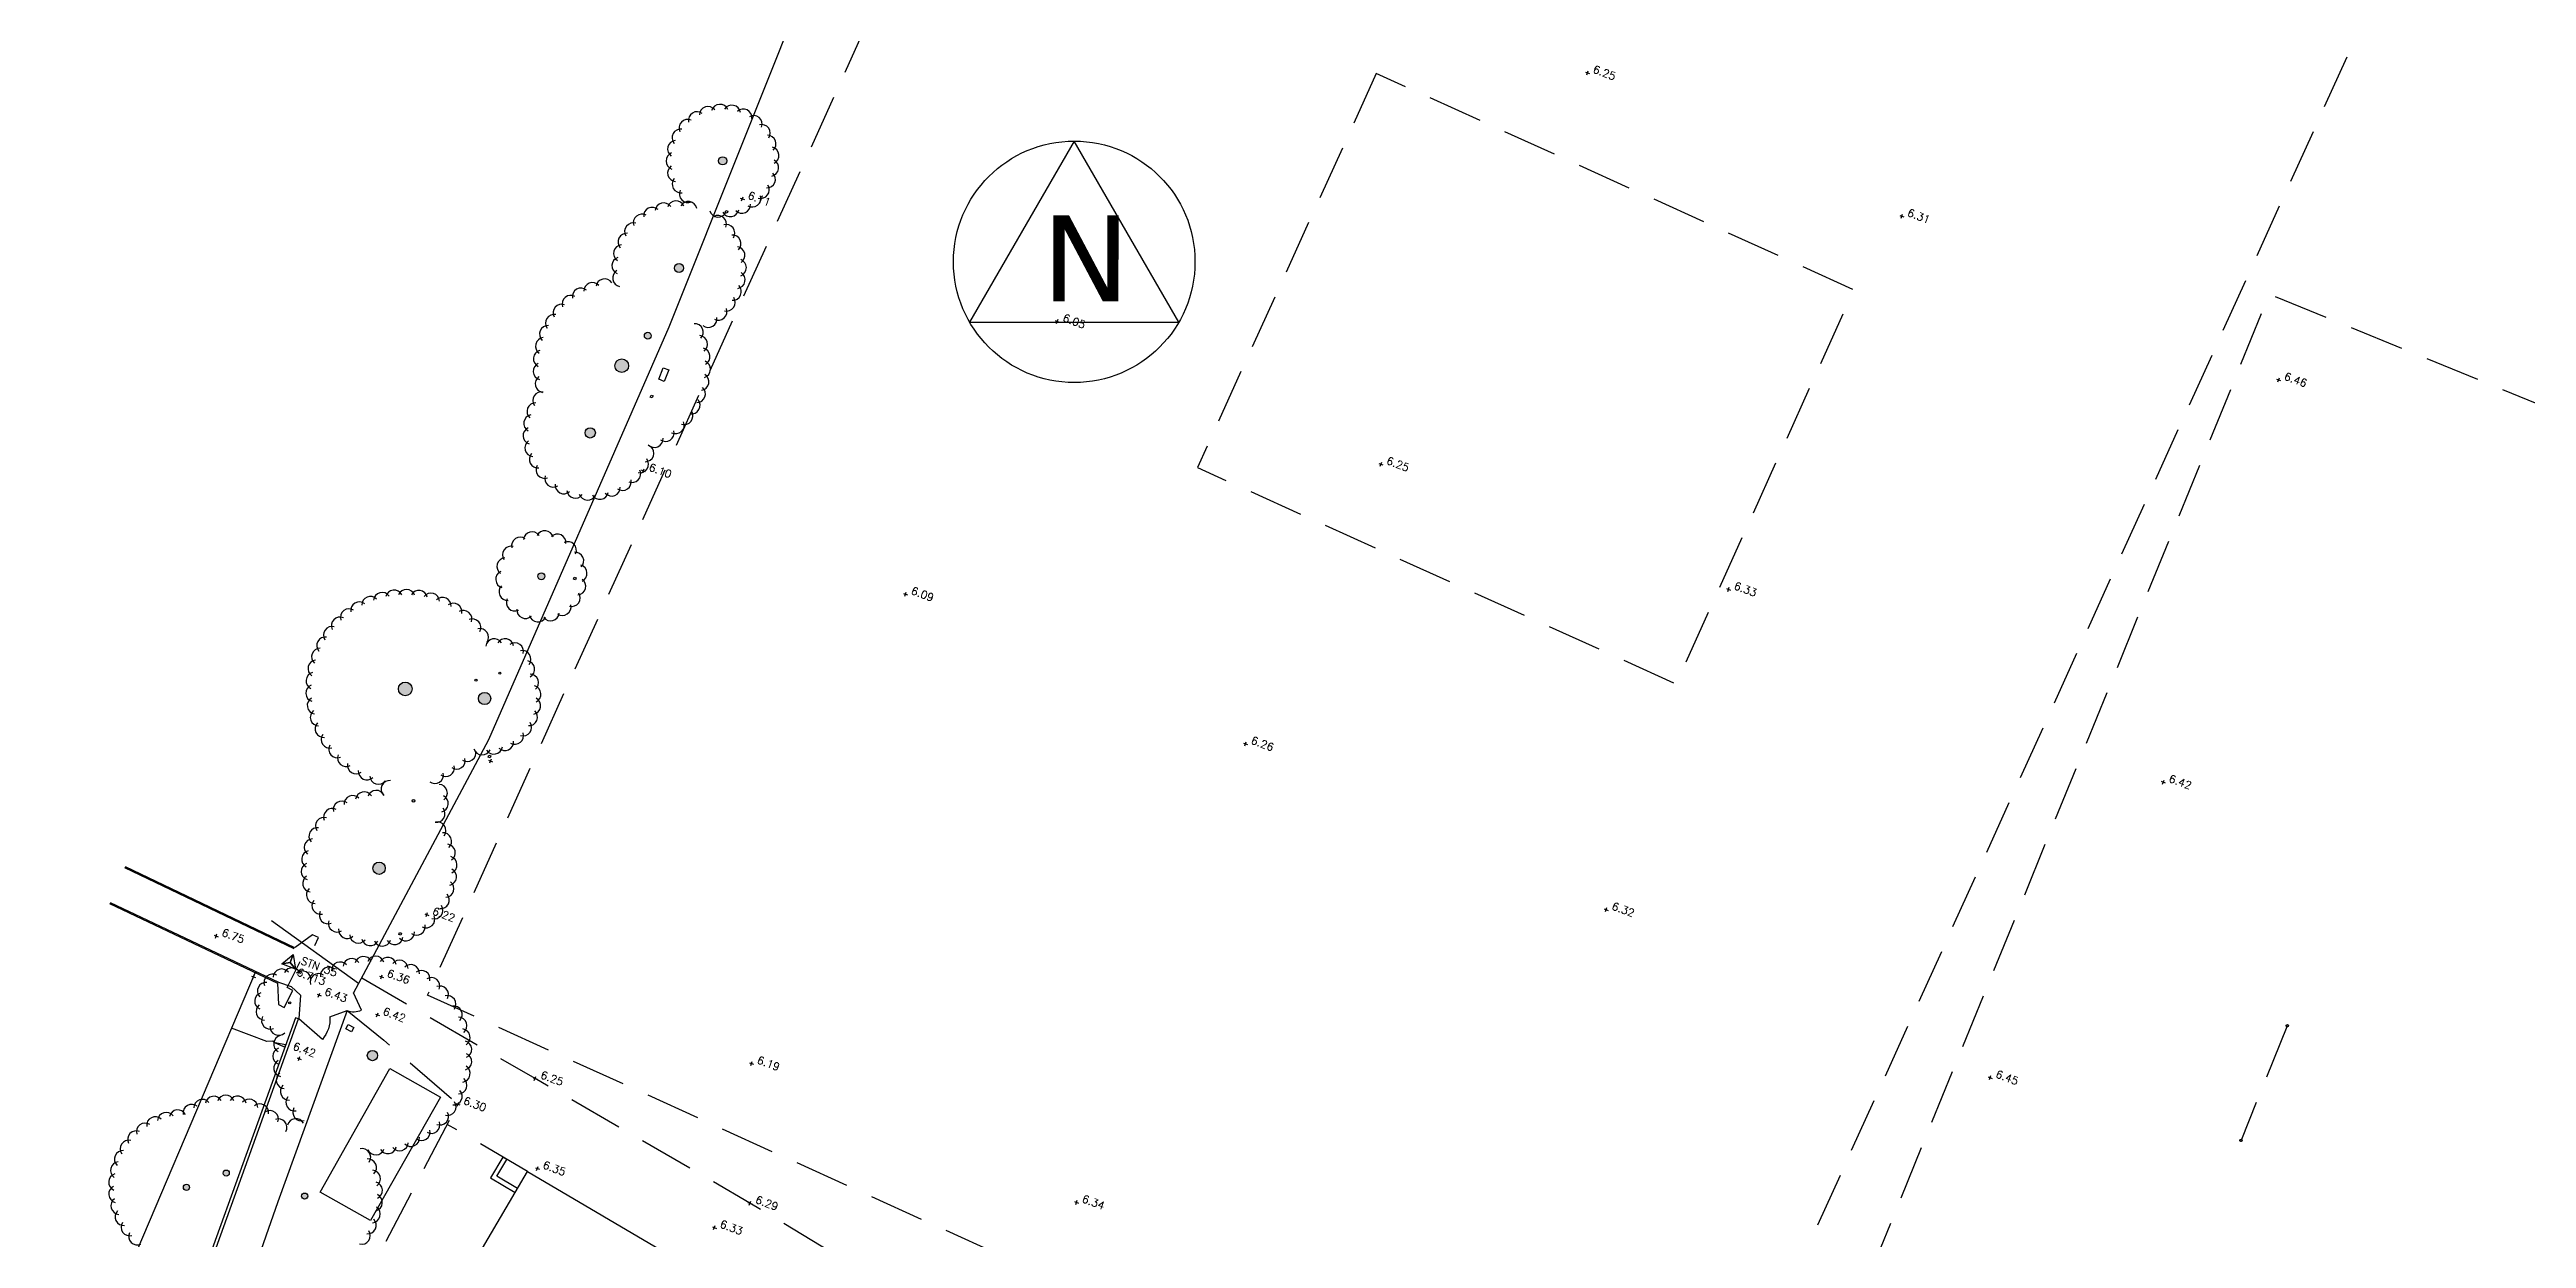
# Model space of a CAD drawing. Header units: millimetres. Extents: x 521005098 to 522149999836, y 174611071 to 175300000107.
# Drawn here: x 521111112 to 521226380, y 174923149 to 174978492 of the extents above; entities that cross this region are included whole.
import ezdxf

# ---------------------------------------------------------------- set-up
doc = ezdxf.new("R2010")
doc.units = ezdxf.units.MM
doc.header["$LTSCALE"] = 200
doc.linetypes.add('survey-A$0$DASHED', pattern=[19.05, 12.7, -6.35])
for name, color, linetype in [('0-35TEXT', 3, 'Continuous'), ('GT0-35', 3, 'Continuous'), ('survey-A$0$BOUNDARY', 8, 'Continuous'), ('survey-A$0$BUILDING', 8, 'Continuous'), ('survey-A$0$CONTROL', 8, 'Continuous'), ('survey-A$0$DETAIL', 8, 'Continuous'), ('survey-A$0$LEVEL', 8, 'Continuous'), ('survey-A$0$ROAD', 8, 'Continuous'), ('survey-A$0$SERVICE', 8, 'Continuous'), ('survey-A$0$SPORTS_PITCH', 8, 'survey-A$0$DASHED'), ('survey-A$0$VEGETATION', 8, 'Continuous')]:
    doc.layers.add(name, color=color, linetype=linetype)
doc.styles.add('survey-A$0$ROMANS', font='Romans.shx')
doc.styles.add('TITLE', font='verdana.ttf')

# ---------------------------------------------------------------- blocks, each defined once
blk = doc.blocks.new('north')
at = {"layer": 'GT0-35', "color": 6}
blk.add_lwpolyline([(6031, 2264), (3594, 6478), (1163, 2261)], close=True, dxfattribs=at)
blk.add_circle((3596, 3667), 2810, dxfattribs=at)
at = {"layer": 'GT0-35', "insert": (2843, 4746), "char_height": 2000, "width": 2565.2, "attachment_point": 1, "style": 'TITLE'}
blk.add_mtext('N', dxfattribs=at)
blk = doc.blocks.new('survey-A')
at = {"layer": 'survey-A$0$VEGETATION', "linetype": 'Continuous'}
h = blk.add_hatch(color=256, dxfattribs=at)
edge = h.paths.add_edge_path()
edge.add_arc((521142434, 174973313), 191, -20.42304, 339.57696)
edge = h.paths.add_edge_path()
edge.add_arc((521140408, 174968320), 207, -20.42304, 339.57696)
edge = h.paths.add_edge_path()
edge.add_arc((521138953, 174965170), 159, -20.42304, 339.57696)
edge = h.paths.add_edge_path()
edge.add_arc((521137744, 174963776), 318, -20.42304, 339.57696)
edge = h.paths.add_edge_path()
edge.add_arc((521136275, 174960648), 239, -20.42304, 339.57696)
edge = h.paths.add_edge_path()
edge.add_arc((521133999, 174953971), 159, -20.42304, 339.57696)
edge = h.paths.add_edge_path()
edge.add_arc((521131361, 174948284), 286, -20.42304, 339.57696)
edge = h.paths.add_edge_path()
edge.add_arc((521132068, 174949463), 47.7, -20.42304, 339.57696)
edge = h.paths.add_edge_path()
edge.add_arc((521130957, 174949136), 47.7, -20.42304, 339.57696)
edge = h.paths.add_edge_path()
edge.add_arc((521127665, 174948732), 318, -20.42304, 339.57696)
edge = h.paths.add_edge_path()
edge.add_arc((521126446, 174940381), 286, -20.42304, 339.57696)
edge = h.paths.add_edge_path()
edge.add_arc((521128048, 174943526), 63.7, -20.42304, 339.57696)
edge = h.paths.add_edge_path()
edge.add_arc((521126138, 174931664), 239, -20.42304, 339.57696)
edge = h.paths.add_edge_path()
edge.add_arc((521122983, 174925120), 143, -20.42304, 339.57696)
edge = h.paths.add_edge_path()
edge.add_arc((521119332, 174926190), 143, -20.42304, 339.57696)
edge = h.paths.add_edge_path()
edge.add_arc((521117485, 174925529), 143, -20.42304, 339.57696)
edge = h.paths.add_edge_path()
edge.add_arc((521122289, 174934121), 47.7, -20.42304, 339.57696)
at = {"layer": 'survey-A$0$BOUNDARY', "linetype": 'Continuous', "flags": 128}
for points in [[(521188668, 175086838), (521182683, 175071510), (521176929, 175056925), (521171422, 175043101), (521165455, 175028546), (521158935, 175012150), (521152704, 174997003), (521146889, 174982975), (521139935, 174965562), (521131537, 174946365), (521125713, 174935424), (521125260, 174934578)], [(521125491, 174935011), (521121445, 174937928)], [(521121761, 174935072), (521122353, 174934878), (521122797, 174934480), (521122707, 174933366)], [(521124156, 174933472), (521124956, 174933755), (521121730, 174924848), (521118154, 174914605), (521124759, 174911007), (521130060, 174908288), (521152886, 174895868), (521160446, 174891701), (521175713, 174883706), (521185686, 174878410), (521201037, 174870253), (521195387, 174855904), (521185248, 174829239), (521181510, 174819440), (521179455, 174813011), (521176918, 174779064), (521175353, 174768777), (521174667, 174765727), (521173143, 174759690), (521166026, 174753420), (521158802, 174747876), (521150155, 174745379), (521149872, 174750371)]]:
    blk.add_lwpolyline(points, dxfattribs=at)
for points in [[(521124956, 174933755, 0.1989124), (521125627, 174933782), (521125260, 174934578)], [(521124156, 174933472, -0.1989124), (521123807, 174932416), (521122707, 174933366)]]:
    blk.add_lwpolyline(points, format="xyb", dxfattribs=at)
at = {"layer": 'survey-A$0$BUILDING', "linetype": 'Continuous', "flags": 128}
for points in [[(521126051, 174923982), (521123701, 174925312), (521126951, 174931056), (521129301, 174929727)], [(521137921, 174909966), (521137687, 174909567), (521127174, 174915754), (521133355, 174926267), (521143875, 174920073), (521141511, 174916057), (521142828, 174915291), (521145192, 174919307), (521155702, 174913107), (521149516, 174902599), (521139002, 174908796), (521139235, 174909193)]]:
    blk.add_lwpolyline(points, close=True, dxfattribs=at)
blk.add_lwpolyline([(521132890, 174925476), (521131925, 174926043), (521132387, 174926827), (521132387, 174926827), (521132206, 174926934), (521131638, 174925968), (521132783, 174925295)], dxfattribs=at)
at = {"layer": 'survey-A$0$CONTROL', "linetype": 'Continuous', "flags": 128}
blk.add_lwpolyline([(521122309, 174936000), (521122449, 174936375), (521122564, 174935691), (521122309, 174936000), (521121915, 174935933), (521122449, 174936375), (521122309, 174936000), (521122564, 174935691), (521121915, 174935933), (521122309, 174936000)], dxfattribs=at)
at = {"layer": 'survey-A$0$DETAIL', "linetype": 'Continuous', "flags": 128}
for points in [[(521142647, 174970875), (521142554, 174970910), (521142588, 174971003), (521142682, 174970968)], [(521139161, 174962281), (521139067, 174962316), (521139102, 174962410), (521139196, 174962375)], [(521135583, 174953809), (521135489, 174953844), (521135524, 174953937), (521135617, 174953902)], [(521131610, 174945519), (521131517, 174945553), (521131552, 174945647), (521131645, 174945612)], [(521127455, 174937260), (521127362, 174937295), (521127397, 174937388), (521127490, 174937353)]]:
    blk.add_lwpolyline(points, close=True, dxfattribs=at)
for points in [[(521122501, 174936631), (521114619, 174940406)], [(521122522, 174936676), (521114640, 174940451)], [(521113906, 174938749), (521121713, 174935039), (521121770, 174934041), (521122038, 174933906)], [(521113928, 174938794), (521121761, 174935072)], [(521120688, 174935526), (521113276, 174918128), (521111112, 174913877)]]:
    blk.add_lwpolyline(points, dxfattribs=at)
at = {"layer": 'survey-A$0$DETAIL', "linetype": 'survey-A$0$DASHED', "flags": 128}
blk.add_lwpolyline([(521122038, 174933906), (521122433, 174934690), (521122165, 174934824), (521122986, 174936454), (521123254, 174936319), (521123629, 174937156), (521123355, 174937278), (521122544, 174936692)], dxfattribs=at)
at = {"layer": 'survey-A$0$DETAIL', "flags": 128}
blk.add_lwpolyline([(521121606, 174932253), (521121599, 174932255), (521121496, 174932339), (521121231, 174932315), (521119587, 174932943)], dxfattribs=at)
blk.add_lwpolyline([(521121606, 174932253), (521122070, 174932059), (521122099, 174932155)], close=True, dxfattribs=at)
at = {"layer": 'survey-A$0$LEVEL', "flags": 128}
for points in [[(521182586, 174977442), (521182774, 174977372)], [(521182645, 174977314), (521182715, 174977501)], [(521143258, 174971575), (521143446, 174971505)], [(521143317, 174971446), (521143387, 174971634)], [(521197219, 174970771), (521197407, 174970701)], [(521197278, 174970642), (521197348, 174970830)], [(521157915, 174965875), (521158102, 174965806)], [(521157973, 174965747), (521158043, 174965934)], [(521214753, 174963153), (521214940, 174963083)], [(521214812, 174963024), (521214882, 174963211)], [(521138650, 174958922), (521138837, 174958852)], [(521138709, 174958793), (521138778, 174958980)], [(521172978, 174959224), (521173165, 174959155)], [(521173037, 174959096), (521173107, 174959283)], [(521150855, 174953172), (521151042, 174953102)], [(521150913, 174953044), (521150983, 174953231)], [(521189149, 174953401), (521189336, 174953331)], [(521189208, 174953272), (521189278, 174953460)], [(521166672, 174946209), (521166860, 174946139)], [(521166731, 174946080), (521166801, 174946268)], [(521209386, 174944429), (521209574, 174944360)], [(521209445, 174944301), (521209515, 174944488)], [(521128576, 174938258), (521128763, 174938188)], [(521128635, 174938129), (521128705, 174938316)], [(521183462, 174938490), (521183649, 174938420)], [(521183520, 174938362), (521183590, 174938549)], [(521118775, 174937264), (521118963, 174937194)], [(521118834, 174937135), (521118904, 174937323)], [(521120510, 174935364), (521120698, 174935294)], [(521120569, 174935236), (521120639, 174935423)], [(521126468, 174935366), (521126656, 174935297)], [(521126527, 174935238), (521126597, 174935425)], [(521123560, 174934515), (521123748, 174934445)], [(521123619, 174934386), (521123689, 174934574)], [(521126274, 174933591), (521126462, 174933521)], [(521126333, 174933463), (521126403, 174933650)], [(521122637, 174931556), (521122824, 174931486)], [(521122695, 174931427), (521122765, 174931615)], [(521133614, 174930633), (521133801, 174930563)], [(521133672, 174930504), (521133742, 174930692)], [(521143687, 174931327), (521143874, 174931257)], [(521143745, 174931198), (521143815, 174931386)], [(521201327, 174930672), (521201514, 174930602)], [(521201385, 174930543), (521201455, 174930731)], [(521130023, 174929434), (521130211, 174929364)], [(521130082, 174929306), (521130152, 174929493)], [(521133720, 174926442), (521133908, 174926373)], [(521133779, 174926314), (521133849, 174926501)], [(521143613, 174924828), (521143800, 174924758)], [(521143672, 174924699), (521143742, 174924887)], [(521158807, 174924866), (521158995, 174924796)], [(521158866, 174924737), (521158936, 174924925)], [(521141960, 174923691), (521142147, 174923621)], [(521142018, 174923563), (521142088, 174923750)]]:
    blk.add_lwpolyline(points, dxfattribs=at)
at = {"layer": 'survey-A$0$ROAD', "linetype": 'survey-A$0$DASHED', "flags": 128}
for points in [[(521203296, 174889710), (521193339, 174895677), (521183550, 174901416), (521173868, 174907153), (521163443, 174913237), (521153906, 174918647), (521143707, 174924793), (521133707, 174930598), (521125641, 174935267)], [(521124956, 174933755), (521126671, 174932375), (521130117, 174929399), (521123367, 174916563)], [(521133355, 174926267), (521129624, 174928462)]]:
    blk.add_lwpolyline(points, dxfattribs=at)
at = {"layer": 'survey-A$0$ROAD', "linetype": 'Continuous', "flags": 128}
blk.add_lwpolyline([(521116237, 174915425), (521122702, 174933370), (521122561, 174933423), (521116096, 174915476)], dxfattribs=at)
at = {"layer": 'survey-A$0$SERVICE', "linetype": 'Continuous', "flags": 128}
for points in [[(521139926, 174963575), (521139720, 174963043), (521139459, 174963144), (521139664, 174963675)], [(521125002, 174933114), (521125275, 174932968), (521125166, 174932765), (521124893, 174932912)]]:
    blk.add_lwpolyline(points, close=True, dxfattribs=at)
at = {"layer": 'survey-A$0$SPORTS_PITCH', "linetype": 'survey-A$0$DASHED', "flags": 128}
for points in [[(521186374, 174908283), (521128707, 174934473), (521168664, 175022848), (521226317, 174996455), (521186374, 174908283)], [(521188647, 174903867), (521214424, 174967107), (521330008, 174919845), (521304045, 174856598)]]:
    blk.add_lwpolyline(points, close=True, dxfattribs=at)
for points in [[(521172856, 174977377), (521164533, 174959036), (521186812, 174948959), (521195081, 174967308), (521172856, 174977377)], [(521215231, 174933006), (521213111, 174927759)]]:
    blk.add_lwpolyline(points, dxfattribs=at)
at = {"layer": 'survey-A$0$SPORTS_PITCH', "linetype": 'survey-A$0$DASHED'}
for centre in [(521215250, 174933052), (521213093, 174927713)]:
    blk.add_circle(centre, 50, dxfattribs=at)
at = {"layer": 'survey-A$0$VEGETATION', "flags": 128}
for points in [[(521131543, 174945412), (521131731, 174945342)], [(521131602, 174945283), (521131672, 174945470)]]:
    blk.add_lwpolyline(points, dxfattribs=at)
at = {"layer": 'survey-A$0$VEGETATION', "linetype": 'Continuous'}
for centre, radius in [((521142434, 174973313), 191), ((521140408, 174968320), 207), ((521138953, 174965170), 159), ((521137744, 174963776), 318), ((521136275, 174960648), 239), ((521133999, 174953971), 159), ((521127665, 174948732), 318), ((521130957, 174949136), 47.7), ((521132068, 174949463), 47.7), ((521131361, 174948284), 286), ((521128048, 174943526), 63.7), ((521126446, 174940381), 286), ((521122289, 174934121), 47.7), ((521126138, 174931664), 239), ((521119332, 174926190), 143), ((521117485, 174925529), 143), ((521122983, 174925120), 143)]:
    blk.add_circle(centre, radius, dxfattribs=at)
for centre, start, end in [((521141243, 174975199), 52.62234, 191.89407), ((521141753, 174975437), 38.12213, 177.39386), ((521142307, 174975540), 23.62192, 162.89365), ((521142869, 174975501), 9.1217, 148.39343), ((521143402, 174975322), 354.62149, 133.89322), ((521140478, 174974386), 81.62277, 220.8945), ((521140809, 174974841), 67.12256, 206.39429), ((521143875, 174975016), 340.12128, 119.39301), ((521144255, 174974601), 325.62106, 104.8928), ((521144519, 174974104), 311.12085, 90.39258), ((521140203, 174973303), 110.6232, 249.89493), ((521140272, 174973862), 96.12298, 235.39471), ((521144641, 174972994), 282.12043, 61.39216), ((521144651, 174973556), 296.62064, 75.89237), ((521140277, 174972745), 125.12341, 264.39514), ((521140488, 174972223), 139.62362, 278.89535), ((521144209, 174971963), 253.12, 32.39173), ((521144491, 174972451), 267.62021, 46.89194), ((521139159, 174970748), 47.60665, 186.87838), ((521139694, 174970956), 35.52314, 174.79487), ((521140262, 174971047), 23.43963, 162.71136), ((521140823, 174971771), 154.12383, 293.39556), ((521140836, 174971017), 11.35612, 150.62785), ((521142230, 174971092), 195.11915, 334.39088), ((521142792, 174971112), 209.61936, 348.89109), ((521143332, 174971272), 224.11957, 3.3913), ((521143815, 174971562), 238.61979, 17.89152), ((521137965, 174969539), 83.85718, 223.12891), ((521138274, 174970023), 71.77367, 211.0454), ((521138678, 174970432), 59.69016, 198.96189), ((521142209, 174970373), 339.10811, 118.37984), ((521142599, 174969950), 327.0246, 106.29633), ((521142891, 174969456), 314.94109, 94.21282), ((521137680, 174968432), 108.0242, 247.29594), ((521137764, 174969000), 95.94069, 235.21243), ((521143074, 174968911), 302.85758, 82.12931), ((521143139, 174968340), 290.77407, 70.0458), ((521136376, 174967246), 41.87086, 181.14259), ((521136940, 174967418), 32.80822, 172.07995), ((521137717, 174967858), 120.10772, 259.37945), ((521142907, 174967220), 266.60705, 45.87878), ((521143082, 174967768), 278.69056, 57.96229), ((521134941, 174966238), 69.05876, 208.33049), ((521135364, 174966649), 59.99612, 199.26786), ((521135846, 174966988), 50.93349, 190.20522), ((521142238, 174966294), 242.44002, 21.71175), ((521142622, 174966721), 254.52353, 33.79527), ((521134314, 174965244), 87.18402, 226.45575), ((521134589, 174965766), 78.12139, 217.39312), ((521141134, 174965332), 315.02938, 94.30111), ((521141337, 174964779), 305.96674, 85.23847), ((521141773, 174965955), 230.35651, 9.62824), ((521134028, 174964104), 105.30929, 244.58102), ((521134126, 174964685), 96.24666, 235.51839), ((521141450, 174964200), 296.90411, 76.17584), ((521134022, 174963515), 114.37192, 253.64365), ((521134110, 174962932), 123.43456, 262.70629), ((521141398, 174963026), 278.77884, 58.05057), ((521141470, 174963611), 287.84148, 67.11321), ((521133734, 174961647), 88.90623, 228.17796), ((521133999, 174962157), 76.82271, 216.09445), ((521140984, 174961927), 260.65358, 39.92531), ((521141234, 174962460), 269.71621, 48.98794), ((521133547, 174960519), 113.07325, 252.34498), ((521133581, 174961093), 100.98974, 240.26147), ((521139781, 174960651), 233.46568, 12.73741), ((521140248, 174961011), 242.52831, 21.80004), ((521140652, 174961439), 251.59094, 30.86267), ((521133635, 174959951), 125.15676, 264.42849), ((521133839, 174959414), 137.24027, 276.512), ((521138583, 174959190), 258.07538, 37.34711), ((521138837, 174959705), 270.15889, 49.43062), ((521139263, 174960369), 224.40304, 3.67478), ((521134152, 174958932), 149.32378, 288.59551), ((521134558, 174958525), 161.40729, 300.67902), ((521135041, 174958213), 173.4908, 312.76253), ((521137783, 174958373), 233.90836, 13.18009), ((521138226, 174958739), 245.99187, 25.2636), ((521135578, 174958008), 185.57431, 324.84604), ((521136146, 174957921), 197.65782, 336.92955), ((521136720, 174957955), 209.74133, 349.01307), ((521137274, 174958107), 221.82485, 1.09658), ((521133564, 174955646), 34.94109, 174.21282), ((521134163, 174955694), 14.94109, 154.21282), ((521134742, 174955534), 354.94109, 134.21282), ((521132331, 174954432), 94.94109, 234.21282), ((521132589, 174954974), 74.94109, 214.21282), ((521133017, 174955396), 54.94109, 194.21282), ((521135232, 174955186), 334.94109, 114.21282), ((521135573, 174954691), 314.94109, 94.21282), ((521132275, 174953833), 114.94109, 254.21282), ((521135668, 174953511), 274.94109, 54.21282), ((521135724, 174954109), 294.94109, 74.21282), ((521125052, 174952060), 58.50423, 197.77596), ((521125528, 174952383), 50.71137, 189.9831), ((521126042, 174952639), 42.91851, 182.19024), ((521126587, 174952823), 35.12565, 174.39738), ((521127152, 174952932), 27.33279, 166.60452), ((521127726, 174952962), 19.53993, 158.81166), ((521128299, 174952915), 11.74707, 151.0188), ((521128860, 174952791), 3.95421, 143.22595), ((521129399, 174952591), 356.16136, 135.43308), ((521129907, 174952320), 348.3685, 127.64023), ((521132426, 174953252), 134.94109, 274.21282), ((521132767, 174952757), 154.94109, 294.21282), ((521134981, 174952547), 234.94109, 14.21282), ((521135410, 174952968), 254.94109, 34.21282), ((521124255, 174951235), 74.08995, 213.36168), ((521124625, 174951675), 66.29709, 205.56882), ((521130372, 174951983), 340.57564, 119.84737), ((521130788, 174951586), 332.78278, 112.05451), ((521131146, 174951136), 324.98992, 104.26165), ((521133257, 174952409), 174.94109, 314.21282), ((521133836, 174952249), 194.94109, 334.21282), ((521134435, 174952297), 214.94109, 354.21282), ((521123707, 174950227), 89.67566, 228.94739), ((521123947, 174950750), 81.88281, 221.15453), ((521131810, 174950666), 32.45486, 171.72659), ((521132308, 174950670), 9.07628, 148.34801), ((521132767, 174950475), 345.6977, 124.96943), ((521133112, 174950114), 322.31913, 101.59086), ((521123451, 174949109), 105.26138, 244.53311), ((521123541, 174949677), 97.46852, 236.74025), ((521133284, 174949647), 298.94055, 78.21228), ((521133467, 174949019), 309.61698, 88.88871), ((521123439, 174948534), 113.05424, 252.32597), ((521123505, 174947963), 120.8471, 260.11883), ((521133565, 174947943), 281.56269, 60.83442), ((521133582, 174948487), 295.58983, 74.86156), ((521123648, 174947406), 128.63996, 267.91169), ((521123865, 174946873), 136.43282, 275.70455), ((521133146, 174946946), 253.50839, 32.78012), ((521133417, 174947419), 267.53554, 46.80727), ((521124152, 174946375), 144.22568, 283.49741), ((521124504, 174945921), 152.01854, 291.29027), ((521124915, 174945518), 159.81139, 299.08313), ((521130552, 174945746), 236.36853, 15.64026), ((521131246, 174946057), 197.39981, 336.67154), ((521131789, 174946095), 211.42696, 350.69869), ((521132307, 174946264), 225.4541, 4.72583), ((521132769, 174946554), 239.48125, 18.75298), ((521125376, 174945175), 167.60425, 306.87598), ((521125879, 174944897), 175.39711, 314.66884), ((521126416, 174944691), 183.18997, 322.4617), ((521126942, 174944065), 84.39534, 223.66707), ((521129046, 174944727), 232.55233, 11.82406), ((521129556, 174945055), 233.82439, 13.09613), ((521130058, 174945395), 235.09646, 14.36819), ((521124715, 174943108), 52.77773, 192.04946), ((521125216, 174943368), 42.75834, 182.03007), ((521125754, 174943536), 32.73895, 172.01068), ((521126314, 174943609), 22.71956, 161.99129), ((521129224, 174943887), 307.40653, 86.67826), ((521129271, 174943390), 284.02795, 63.29968), ((521123582, 174941874), 82.8359, 222.10764), ((521123885, 174942350), 72.81651, 212.08824), ((521124267, 174942765), 62.79712, 202.06885), ((521129117, 174942916), 260.64937, 39.9211), ((521129158, 174942137), 323.30127, 102.573), ((521123244, 174940802), 102.87468, 242.14641), ((521123366, 174941353), 92.8553, 232.12702), ((521129422, 174941639), 313.28188, 92.55361), ((521129595, 174941102), 303.26249, 82.53422), ((521123219, 174940238), 112.89407, 252.1658), ((521123293, 174939679), 122.91346, 262.1852), ((521129652, 174939979), 283.22371, 62.49544), ((521129673, 174940543), 293.2431, 72.51483), ((521123463, 174939141), 132.93286, 272.20458), ((521123725, 174938641), 142.95224, 282.22397), ((521129020, 174938428), 253.16554, 32.43727), ((521129320, 174938905), 263.18493, 42.45666), ((521129533, 174939428), 273.20432, 52.47605), ((521124069, 174938194), 152.97164, 292.24337), ((521124486, 174937814), 162.99102, 302.26276), ((521124962, 174937512), 173.01042, 312.28215), ((521128195, 174937665), 233.12676, 12.39849), ((521128641, 174938010), 243.14615, 22.41788), ((521125484, 174937297), 183.02981, 322.30154), ((521126035, 174937177), 193.04919, 332.32093), ((521126599, 174937154), 203.06859, 342.34032), ((521127158, 174937230), 213.08798, 352.35971), ((521127695, 174937402), 223.10737, 2.3791), ((521121489, 174935056), 60.91192, 200.18365), ((521121917, 174935293), 37.97457, 177.2463), ((521122403, 174935346), 15.03721, 154.30894), ((521122871, 174935204), 352.09986, 131.37159), ((521123639, 174935077), 56.57014, 195.84187), ((521124115, 174935379), 48.92435, 188.19608), ((521124627, 174935615), 41.27857, 180.5503), ((521125167, 174935781), 33.63278, 172.90451), ((521125723, 174935874), 25.987, 165.25873), ((521126287, 174935891), 18.34121, 157.61294), ((521126848, 174935834), 10.69543, 149.96716), ((521127397, 174935702), 3.04964, 142.32137), ((521127923, 174935499), 355.40386, 134.67559), ((521128417, 174935227), 347.75807, 127.0298), ((521128871, 174934892), 340.11229, 119.38401), ((521121061, 174934197), 106.78663, 246.05837), ((521121128, 174933713), 129.72399, 268.99572), ((521121188, 174934670), 83.84928, 223.12101), ((521129276, 174934500), 332.4665, 111.73823), ((521129626, 174934057), 324.82072, 104.09244), ((521121379, 174933293), 152.66134, 291.93308), ((521121773, 174933003), 175.5987, 314.87043), ((521129913, 174933572), 317.17493, 96.44666), ((521130134, 174933053), 309.52915, 88.80088), ((521130283, 174932509), 301.88336, 81.15509), ((521121907, 174931637), 110.72343, 249.99516), ((521121941, 174932200), 103.07765, 242.34938), ((521130358, 174931949), 294.23758, 73.50931), ((521130359, 174931385), 286.59179, 65.86352), ((521121948, 174931075), 118.36922, 257.64095), ((521122064, 174930522), 126.015, 265.28673), ((521130136, 174930282), 271.30022, 50.57195), ((521130284, 174930826), 278.94601, 58.21774), ((521118227, 174929226), 40.36482, 179.63655), ((521118761, 174929370), 30.53452, 169.80625), ((521119313, 174929421), 20.70423, 159.97596), ((521119864, 174929377), 10.87393, 150.14566), ((521120401, 174929239), 1.04364, 140.31537), ((521120905, 174929012), 351.21334, 130.48507), ((521122252, 174929991), 133.66079, 272.93252), ((521122509, 174929489), 141.30657, 280.5783), ((521129630, 174929276), 256.00865, 35.28038), ((521129917, 174929762), 263.65443, 42.92616), ((521115559, 174928122), 56.96237, 196.2341), ((521116030, 174928413), 47.13208, 186.40381), ((521116543, 174928619), 37.30178, 176.57351), ((521117085, 174928735), 27.47149, 166.74322), ((521117725, 174928993), 50.19511, 189.46684), ((521121364, 174928702), 341.38305, 120.65478), ((521121763, 174928318), 331.55275, 110.82448), ((521122578, 174928325), 27.56876, 166.84049), ((521122831, 174929025), 148.95236, 288.22409), ((521128877, 174928440), 240.71708, 19.98881), ((521129281, 174928833), 248.36286, 27.63459), ((521114531, 174926838), 86.45326, 225.72499), ((521114798, 174927323), 76.62296, 215.89469), ((521115144, 174927756), 66.79267, 206.0644), ((521125657, 174926933), 324.49851, 103.77024), ((521126294, 174927436), 202.48815, 341.75988), ((521126855, 174927495), 210.13394, 349.40567), ((521127404, 174927627), 217.77972, 357.05145), ((521127930, 174927832), 225.42551, 4.69724), ((521128424, 174928104), 233.07129, 12.34302), ((521114263, 174925768), 106.11385, 245.38558), ((521114351, 174926315), 96.28355, 235.55528), ((521125927, 174926450), 314.66821, 93.93994), ((521126111, 174925927), 304.83791, 84.10965), ((521114270, 174925215), 115.94414, 255.21587), ((521114370, 174924671), 125.77444, 265.04617), ((521126200, 174924828), 285.17733, 64.44906), ((521126202, 174925382), 295.00762, 74.27935), ((521114563, 174924151), 135.60473, 274.87647), ((521114841, 174923673), 145.43503, 284.70676), ((521125914, 174923763), 265.51673, 44.78847), ((521126103, 174924283), 275.34703, 54.61876), ((521115196, 174923249), 155.26532, 294.53705), ((521125639, 174923282), 255.68644, 34.95817)]:
    blk.add_arc(centre, 400, start, end, dxfattribs=at)
at = {"layer": 'survey-A$0$CONTROL', "style": 'survey-A$0$ROMANS'}
for s, p in [('6.713', (521122580, 174935408)), ('STN 35', (521122775, 174935933))]:
    blk.add_text(s, height=360, rotation=339.57696, dxfattribs=at).set_placement(p)
at = {"layer": 'survey-A$0$LEVEL', "style": 'survey-A$0$ROMANS'}
for s, p in [('6.25', (521182902, 174977431)), ('6.11', (521143574, 174971564)), ('6.31', (521197535, 174970760)), ('6.05', (521158231, 174965864)), ('6.46', (521215069, 174963142)), ('6.25', (521173294, 174959214)), ('6.10', (521138966, 174958911)), ('6.33', (521189465, 174953390)), ('6.09', (521151171, 174953161)), ('6.26', (521166988, 174946198)), ('6.42', (521209702, 174944418)), ('6.32', (521183778, 174938479)), ('6.75', (521119091, 174937253)), ('6.22', (521128892, 174938247)), ('6.36', (521126784, 174935355)), ('6.43', (521123876, 174934504)), ('6.42', (521126590, 174933580)), ('6.42', (521122405, 174931954)), ('6.25', (521133930, 174930622)), ('6.19', (521144003, 174931316)), ('6.45', (521201643, 174930661)), ('6.30', (521130339, 174929423)), ('6.35', (521134036, 174926432)), ('6.29', (521143929, 174924817)), ('6.34', (521159123, 174924855)), ('6.33', (521142276, 174923680))]:
    blk.add_text(s, height=360, rotation=339.57696, dxfattribs=at).set_placement(p)

msp = doc.modelspace()

# ---------------------------------------------------------------- block references
at = {"xscale": 2, "yscale": 2, "zscale": 2, "rotation": 359.9668785071715}
msp.add_blockref('north', (521151601.63605, 174961281.08321), dxfattribs=at)
at = {"layer": '0-35TEXT'}
msp.add_blockref('survey-A', (0, 0), dxfattribs=at)

doc.saveas('drawing.dxf')
